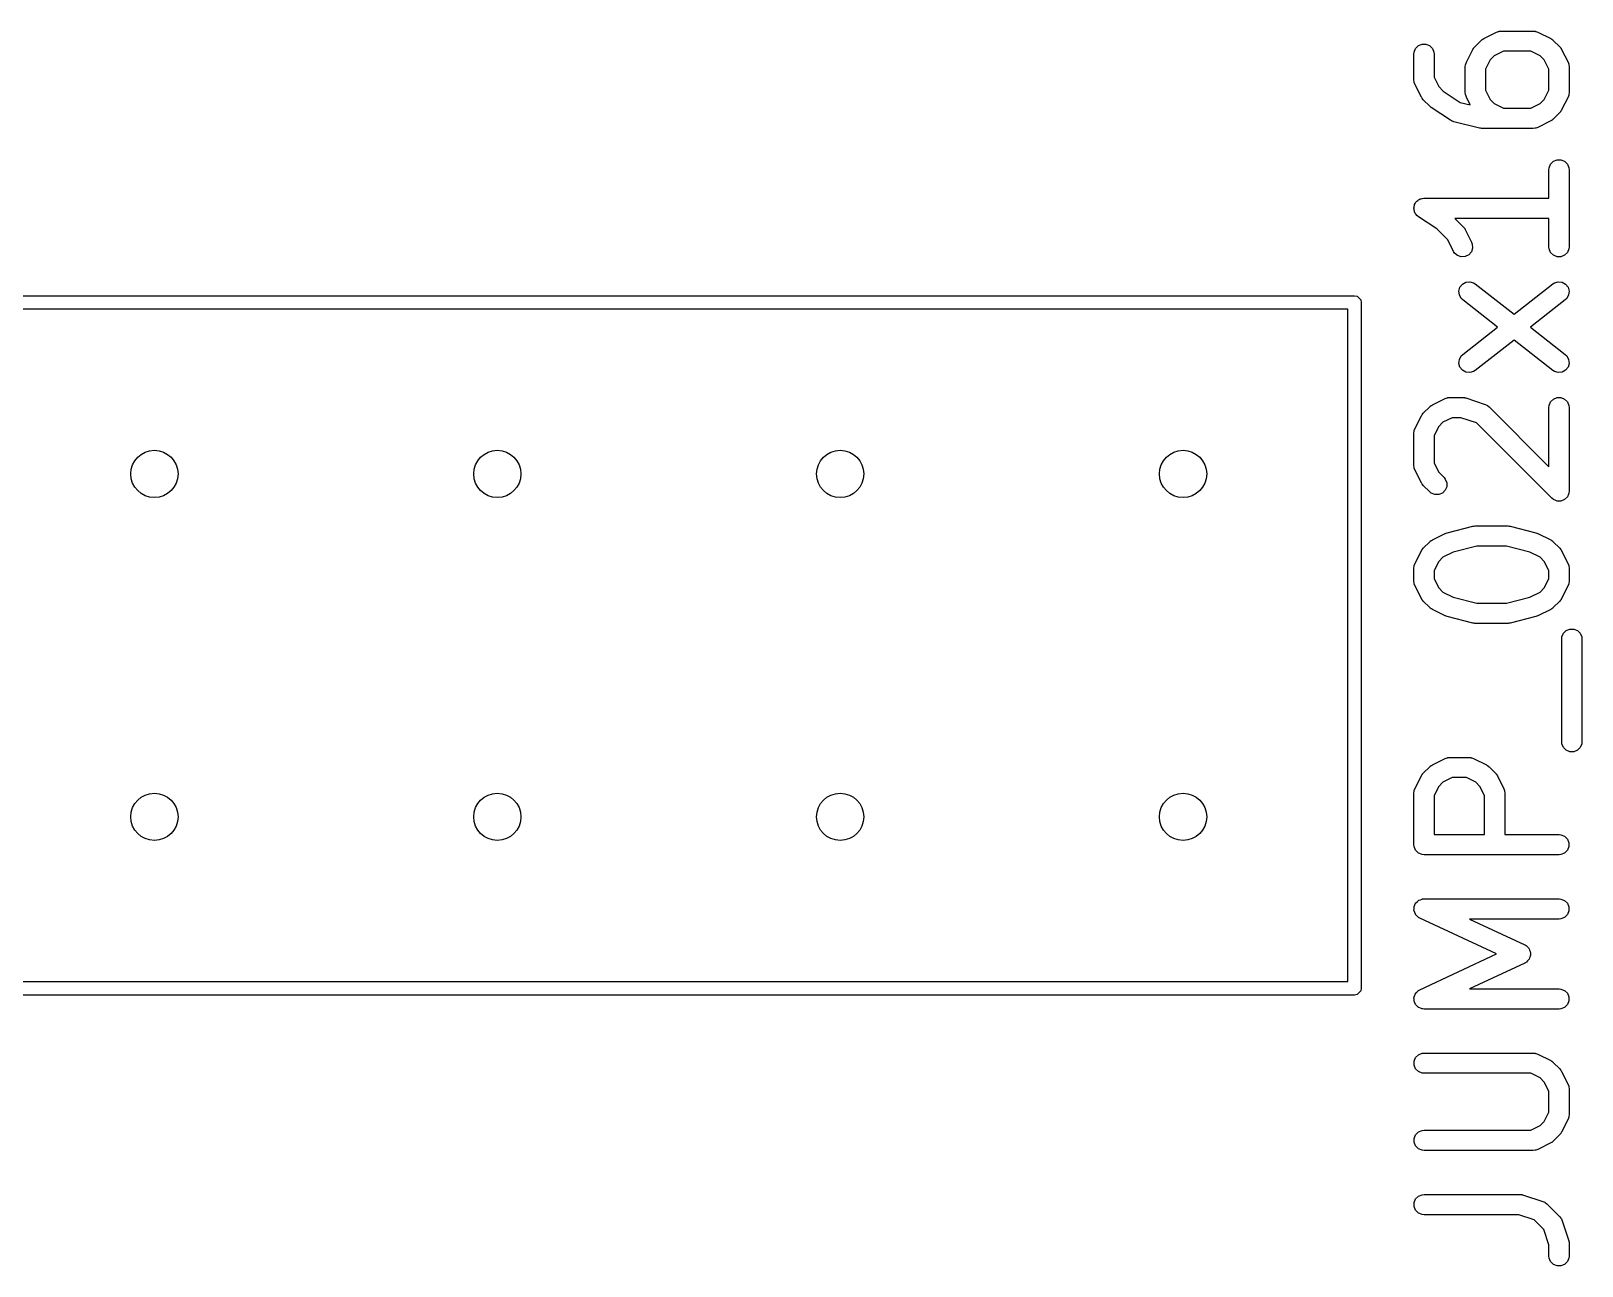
# Model space of a CAD drawing. Extents: x 0.02 to 1.98, y -0.08 to 3.55.
# Drawn here: x 1.414 to 1.8663, y 2.669 to 3.0292 of the extents above; entities that cross this region are included whole.
import ezdxf

# ---------------------------------------------------------------- set-up
doc = ezdxf.new("R2010")
doc.units = 0
doc.header["$MEASUREMENT"] = 0
doc.layers.add('BLACK', color=7, linetype='CONTINUOUS')

msp = doc.modelspace()

# ---------------------------------------------------------------- linework, layer by layer
at = {"layer": 'BLACK', "linetype": 'CONTINUOUS'}
for p, q in [((1.83505, 3.02457), (1.83693, 3.02644)), ((1.83693, 3.02644), (1.83715, 3.02663)), ((1.83715, 3.02663), (1.83721, 3.02669)), ((1.83721, 3.02669), (1.83729, 3.02674)), ((1.83729, 3.02674), (1.83738, 3.02681)), ((1.83738, 3.02681), (1.83745, 3.02684)), ((1.83745, 3.02684), (1.8377, 3.02699)), ((1.8377, 3.02699), (1.84145, 3.02887)), ((1.84145, 3.02887), (1.84199, 3.02908)), ((1.84199, 3.02908), (1.84209, 3.02908)), ((1.84209, 3.02908), (1.84219, 3.02912)), ((1.84219, 3.02912), (1.84277, 3.02918)), ((1.84277, 3.02918), (1.85214, 3.02918)), ((1.85214, 3.02918), (1.85272, 3.02912)), ((1.85272, 3.02912), (1.85281, 3.02908)), ((1.85281, 3.02908), (1.85292, 3.02908)), ((1.85292, 3.02908), (1.85346, 3.02887)), ((1.85346, 3.02887), (1.85721, 3.02699)), ((1.85721, 3.02699), (1.85746, 3.02684)), ((1.85746, 3.02684), (1.85753, 3.02681)), ((1.85753, 3.02681), (1.85761, 3.02674)), ((1.85761, 3.02674), (1.8577, 3.02669)), ((1.8577, 3.02669), (1.85775, 3.02663)), ((1.85775, 3.02663), (1.85798, 3.02644)), ((1.85798, 3.02644), (1.85985, 3.02457)), ((1.81732, 3.02248), (1.81737, 3.02305)), ((1.81732, 3.01498), (1.81732, 3.02248)), ((1.81737, 3.02305), (1.81781, 3.02412)), ((1.81781, 3.02412), (1.81863, 3.02493)), ((1.81863, 3.02493), (1.81969, 3.02537)), ((1.81969, 3.02537), (1.82084, 3.02537)), ((1.82084, 3.02537), (1.82191, 3.02493)), ((1.82191, 3.02493), (1.82272, 3.02412)), ((1.82272, 3.02412), (1.82316, 3.02305)), ((1.82316, 3.02305), (1.82322, 3.02248)), ((1.82322, 3.02248), (1.82322, 3.01568)), ((1.83263, 3.02005), (1.8345, 3.0238)), ((1.8345, 3.0238), (1.83466, 3.02405)), ((1.83466, 3.02405), (1.83469, 3.02412)), ((1.83469, 3.02412), (1.83475, 3.0242)), ((1.83475, 3.0242), (1.83481, 3.02429)), ((1.83481, 3.02429), (1.83487, 3.02434)), ((1.83487, 3.02434), (1.83505, 3.02457)), ((1.84077, 3.02193), (1.83957, 3.02073)), ((1.84346, 3.02328), (1.84077, 3.02193)), ((1.85144, 3.02328), (1.84346, 3.02328)), ((1.85414, 3.02193), (1.85144, 3.02328)), ((1.85534, 3.02073), (1.85414, 3.02193)), ((1.85985, 3.02457), (1.86004, 3.02434)), ((1.86004, 3.02434), (1.8601, 3.02429)), ((1.8601, 3.02429), (1.86015, 3.0242)), ((1.86015, 3.0242), (1.86022, 3.02412)), ((1.86022, 3.02412), (1.86025, 3.02405)), ((1.86025, 3.02405), (1.8604, 3.0238)), ((1.8604, 3.0238), (1.86228, 3.02005)), ((1.83231, 3.01873), (1.83237, 3.01931)), ((1.83231, 3.01123), (1.83231, 3.01873)), ((1.83237, 3.01931), (1.83241, 3.0194)), ((1.83241, 3.0194), (1.83242, 3.01951)), ((1.83242, 3.01951), (1.83263, 3.02005)), ((1.83957, 3.02073), (1.83822, 3.01803)), ((1.83822, 3.01803), (1.83822, 3.01193)), ((1.85669, 3.01803), (1.85534, 3.02073)), ((1.85669, 3.01193), (1.85669, 3.01803)), ((1.86228, 3.02005), (1.86249, 3.01951)), ((1.86249, 3.01951), (1.86249, 3.0194)), ((1.86249, 3.0194), (1.86253, 3.01931)), ((1.86253, 3.01931), (1.86259, 3.01873)), ((1.86259, 3.01873), (1.86259, 3.01123)), ((1.81737, 3.0144), (1.81732, 3.01498)), ((1.81741, 3.01431), (1.81737, 3.0144)), ((1.81742, 3.0142), (1.81741, 3.01431)), ((1.81763, 3.01366), (1.81742, 3.0142)), ((1.8195, 3.00991), (1.81763, 3.01366)), ((1.82322, 3.01568), (1.82457, 3.01298)), ((1.82457, 3.01298), (1.8259, 3.01165)), ((1.81966, 3.00966), (1.8195, 3.00991)), ((1.81969, 3.00959), (1.81966, 3.00966)), ((1.81975, 3.00951), (1.81969, 3.00959)), ((1.81981, 3.00942), (1.81975, 3.00951)), ((1.81987, 3.00937), (1.81981, 3.00942)), ((1.82006, 3.00914), (1.81987, 3.00937)), ((1.82193, 3.00727), (1.82006, 3.00914)), ((1.8259, 3.01165), (1.83085, 3.00835)), ((1.83085, 3.00835), (1.83377, 3.00762)), ((1.83237, 3.01065), (1.83231, 3.01123)), ((1.83241, 3.01056), (1.83237, 3.01065)), ((1.83242, 3.01045), (1.83241, 3.01056)), ((1.83263, 3.00991), (1.83242, 3.01045)), ((1.83377, 3.00762), (1.83263, 3.00991)), ((1.83822, 3.01193), (1.83957, 3.00923)), ((1.83957, 3.00923), (1.84077, 3.00803)), ((1.84077, 3.00803), (1.84346, 3.00668)), ((1.85144, 3.00668), (1.85414, 3.00803)), ((1.85414, 3.00803), (1.85534, 3.00923)), ((1.85534, 3.00923), (1.85669, 3.01193)), ((1.86228, 3.00991), (1.8604, 3.00616)), ((1.86249, 3.01045), (1.86228, 3.00991)), ((1.86253, 3.01065), (1.86249, 3.01056)), ((1.86249, 3.01056), (1.86249, 3.01045)), ((1.86259, 3.01123), (1.86253, 3.01065)), ((1.82216, 3.00708), (1.82193, 3.00727)), ((1.82193, 3.00727), (1.82193, 3.00727)), ((1.82193, 3.00727), (1.82193, 3.00727)), ((1.82238, 3.0069), (1.82216, 3.00708)), ((1.828, 3.00315), (1.82238, 3.0069)), ((1.82238, 3.0069), (1.82238, 3.0069)), ((1.82238, 3.0069), (1.82238, 3.0069)), ((1.84346, 3.00668), (1.85144, 3.00668)), ((1.85798, 3.00352), (1.85775, 3.00333)), ((1.85985, 3.00539), (1.85798, 3.00352)), ((1.86004, 3.00562), (1.85985, 3.00539)), ((1.8601, 3.00567), (1.86004, 3.00562)), ((1.86015, 3.00576), (1.8601, 3.00567)), ((1.86022, 3.00584), (1.86015, 3.00576)), ((1.86025, 3.00591), (1.86022, 3.00584)), ((1.8604, 3.00616), (1.86025, 3.00591)), ((1.82832, 3.00298), (1.828, 3.00315)), ((1.82838, 3.00294), (1.82832, 3.00298)), ((1.82845, 3.00291), (1.82838, 3.00294)), ((1.82852, 3.00288), (1.82845, 3.00291)), ((1.82859, 3.00286), (1.82852, 3.00288)), ((1.82893, 3.00274), (1.82859, 3.00286)), ((1.83643, 3.00087), (1.82893, 3.00274)), ((1.83653, 3.00085), (1.83643, 3.00087)), ((1.83657, 3.00083), (1.83653, 3.00085)), ((1.83678, 3.00081), (1.83657, 3.00083)), ((1.837, 3.00078), (1.83678, 3.00081)), ((1.83704, 3.00079), (1.837, 3.00078)), ((1.83714, 3.00078), (1.83704, 3.00079)), ((1.85214, 3.00078), (1.83714, 3.00078)), ((1.85272, 3.00083), (1.85214, 3.00078)), ((1.85281, 3.00088), (1.85272, 3.00083)), ((1.85292, 3.00088), (1.85281, 3.00088)), ((1.85346, 3.00109), (1.85292, 3.00088)), ((1.85721, 3.00296), (1.85346, 3.00109)), ((1.85746, 3.00312), (1.85721, 3.00296)), ((1.85753, 3.00315), (1.85746, 3.00312)), ((1.85761, 3.00322), (1.85753, 3.00315)), ((1.8577, 3.00327), (1.85761, 3.00322)), ((1.85775, 3.00333), (1.8577, 3.00327)), ((1.85674, 2.98931), (1.85718, 2.99037)), ((1.85718, 2.99037), (1.858, 2.99119)), ((1.858, 2.99119), (1.85906, 2.99163)), ((1.85906, 2.99163), (1.86021, 2.99163)), ((1.86021, 2.99163), (1.86128, 2.99119)), ((1.86128, 2.99119), (1.86209, 2.99037)), ((1.86209, 2.99037), (1.86253, 2.98931)), ((1.85669, 2.98873), (1.85674, 2.98931)), ((1.85669, 2.98044), (1.85669, 2.98873)), ((1.86253, 2.98931), (1.86259, 2.98873)), ((1.86259, 2.98873), (1.86259, 2.96624)), ((1.81732, 2.97748), (1.81737, 2.97777)), ((1.81737, 2.9772), (1.81732, 2.97748)), ((1.81737, 2.97806), (1.81748, 2.97833)), ((1.81737, 2.97777), (1.81737, 2.97806)), ((1.81737, 2.97691), (1.81737, 2.9772)), ((1.81748, 2.97664), (1.81737, 2.97691)), ((1.81748, 2.97833), (1.81754, 2.97861)), ((1.81754, 2.97635), (1.81748, 2.97664)), ((1.81754, 2.97861), (1.8177, 2.97885)), ((1.8177, 2.97611), (1.81754, 2.97635)), ((1.8177, 2.97885), (1.81781, 2.97912)), ((1.81781, 2.97912), (1.81802, 2.97933)), ((1.81802, 2.97933), (1.81818, 2.97957)), ((1.81818, 2.97957), (1.81842, 2.97973)), ((1.81842, 2.97973), (1.81863, 2.97994)), ((1.81863, 2.97994), (1.8189, 2.98005)), ((1.8189, 2.98005), (1.81914, 2.98021)), ((1.81914, 2.98021), (1.81942, 2.98027)), ((1.81942, 2.98027), (1.81969, 2.98038)), ((1.81969, 2.98038), (1.82026, 2.98044)), ((1.82026, 2.98044), (1.82027, 2.98044)), ((1.82027, 2.98044), (1.82027, 2.98044)), ((1.82027, 2.98044), (1.82027, 2.98044)), ((1.82027, 2.98044), (1.85669, 2.98044)), ((1.81781, 2.97584), (1.8177, 2.97611)), ((1.81802, 2.97564), (1.81781, 2.97584)), ((1.81818, 2.97539), (1.81802, 2.97564)), ((1.81863, 2.97503), (1.81818, 2.97539)), ((1.82401, 2.97144), (1.81863, 2.97503)), ((1.81863, 2.97503), (1.81863, 2.97503)), ((1.81863, 2.97503), (1.81863, 2.97503)), ((1.81863, 2.97503), (1.81863, 2.97503)), ((1.85669, 2.97453), (1.82927, 2.97453)), ((1.82927, 2.97453), (1.83173, 2.97207)), ((1.83173, 2.97207), (1.83192, 2.97185)), ((1.83192, 2.97185), (1.83197, 2.9718)), ((1.83197, 2.9718), (1.83203, 2.97171)), ((1.85669, 2.96624), (1.85669, 2.97453)), ((1.82722, 2.96824), (1.82401, 2.97144)), ((1.82888, 2.96491), (1.82722, 2.96824)), ((1.83203, 2.97171), (1.8321, 2.97163)), ((1.8321, 2.97163), (1.83213, 2.97155)), ((1.83213, 2.97155), (1.83228, 2.97131)), ((1.83228, 2.97131), (1.83416, 2.96756)), ((1.83416, 2.96756), (1.83436, 2.96702)), ((1.82918, 2.96443), (1.82888, 2.96491)), ((1.83005, 2.96367), (1.82918, 2.96443)), ((1.83115, 2.96331), (1.83005, 2.96367)), ((1.8323, 2.96339), (1.83115, 2.96331)), ((1.83333, 2.9639), (1.8323, 2.96339)), ((1.83408, 2.96477), (1.83333, 2.9639)), ((1.83445, 2.96587), (1.83408, 2.96477)), ((1.83436, 2.96702), (1.83445, 2.96587)), ((1.85674, 2.96566), (1.85669, 2.96624)), ((1.85718, 2.9646), (1.85674, 2.96566)), ((1.858, 2.96378), (1.85718, 2.9646)), ((1.85906, 2.96334), (1.858, 2.96378)), ((1.86021, 2.96334), (1.85906, 2.96334)), ((1.86128, 2.96378), (1.86021, 2.96334)), ((1.86209, 2.9646), (1.86128, 2.96378)), ((1.86253, 2.96566), (1.86209, 2.9646)), ((1.86259, 2.96624), (1.86253, 2.96566)), ((1.83045, 2.95334), (1.83076, 2.95445)), ((1.83076, 2.95445), (1.83147, 2.95535)), ((1.83147, 2.95535), (1.83247, 2.95592)), ((1.83247, 2.95592), (1.83362, 2.95606)), ((1.83362, 2.95606), (1.83473, 2.95575)), ((1.83473, 2.95575), (1.83522, 2.95543)), ((1.83522, 2.95543), (1.84652, 2.94656)), ((1.84652, 2.94656), (1.85781, 2.95543)), ((1.85781, 2.95543), (1.8583, 2.95575)), ((1.8583, 2.95575), (1.85941, 2.95606)), ((1.85941, 2.95606), (1.86056, 2.95592)), ((1.86056, 2.95592), (1.86156, 2.95535)), ((1.86156, 2.95535), (1.86227, 2.95445)), ((1.86227, 2.95445), (1.86258, 2.95334)), ((0.2, 2.95197), (1.8, 2.95197)), ((1.8, 2.95197), (1.80075, 2.95182)), ((1.80075, 2.95182), (1.80182, 2.95075)), ((1.80182, 2.95075), (1.80197, 2.95)), ((1.80197, 2.95), (1.80197, 2.75)), ((1.83059, 2.9522), (1.83045, 2.95334)), ((1.83115, 2.95119), (1.83059, 2.9522)), ((1.83157, 2.95079), (1.83115, 2.95119)), ((1.84174, 2.9428), (1.83157, 2.95079)), ((1.86146, 2.95079), (1.85129, 2.9428)), ((1.86188, 2.95119), (1.86146, 2.95079)), ((1.86245, 2.9522), (1.86188, 2.95119)), ((1.86258, 2.95334), (1.86245, 2.9522)), ((1.79803, 2.94803), (0.20197, 2.94803)), ((1.79803, 2.75197), (1.79803, 2.94803)), ((1.83157, 2.93481), (1.84174, 2.9428)), ((1.85129, 2.9428), (1.86146, 2.93481)), ((1.84652, 2.93905), (1.83522, 2.93017)), ((1.85781, 2.93017), (1.84652, 2.93905)), ((1.83045, 2.93226), (1.83059, 2.93341)), ((1.83076, 2.93115), (1.83045, 2.93226)), ((1.83059, 2.93341), (1.83115, 2.93441)), ((1.83147, 2.93025), (1.83076, 2.93115)), ((1.83115, 2.93441), (1.83157, 2.93481)), ((1.86146, 2.93481), (1.86188, 2.93441)), ((1.86227, 2.93115), (1.86156, 2.93025)), ((1.86188, 2.93441), (1.86245, 2.93341)), ((1.86258, 2.93226), (1.86227, 2.93115)), ((1.86245, 2.93341), (1.86258, 2.93226)), ((1.83247, 2.92968), (1.83147, 2.93025)), ((1.83362, 2.92955), (1.83247, 2.92968)), ((1.83473, 2.92986), (1.83362, 2.92955)), ((1.83522, 2.93017), (1.83473, 2.92986)), ((1.8583, 2.92986), (1.85781, 2.93017)), ((1.85941, 2.92955), (1.8583, 2.92986)), ((1.86056, 2.92968), (1.85941, 2.92955)), ((1.86156, 2.93025), (1.86056, 2.92968)), ((1.82645, 2.92201), (1.82699, 2.92221)), ((1.82699, 2.92221), (1.82709, 2.92222)), ((1.82709, 2.92222), (1.82719, 2.92226)), ((1.82719, 2.92226), (1.82777, 2.92232)), ((1.82777, 2.92232), (1.83152, 2.92232)), ((1.83152, 2.92232), (1.83181, 2.92229)), ((1.83181, 2.92229), (1.83189, 2.9223)), ((1.83189, 2.9223), (1.83199, 2.92227)), ((1.83199, 2.92227), (1.83209, 2.92226)), ((1.83209, 2.92226), (1.83217, 2.92223)), ((1.83217, 2.92223), (1.83245, 2.92217)), ((1.83245, 2.92217), (1.83808, 2.92029)), ((1.858, 2.92182), (1.85906, 2.92226)), ((1.85906, 2.92226), (1.86021, 2.92226)), ((1.86021, 2.92226), (1.86128, 2.92182)), ((1.81987, 2.91748), (1.82006, 2.9177)), ((1.82006, 2.9177), (1.82193, 2.91958)), ((1.82193, 2.91958), (1.82216, 2.91977)), ((1.82216, 2.91977), (1.82221, 2.91982)), ((1.82221, 2.91982), (1.8223, 2.91988)), ((1.8223, 2.91988), (1.82238, 2.91995)), ((1.82238, 2.91995), (1.82245, 2.91998)), ((1.82245, 2.91998), (1.8227, 2.92013)), ((1.8227, 2.92013), (1.82645, 2.92201)), ((1.83808, 2.92029), (1.8386, 2.92006)), ((1.8386, 2.92006), (1.83868, 2.91999)), ((1.83868, 2.91999), (1.83878, 2.91995)), ((1.83878, 2.91995), (1.83923, 2.91958)), ((1.83923, 2.91958), (1.85669, 2.90212)), ((1.85669, 2.91937), (1.85674, 2.91994)), ((1.85669, 2.90212), (1.85669, 2.91937)), ((1.85674, 2.91994), (1.85718, 2.92101)), ((1.85718, 2.92101), (1.858, 2.92182)), ((1.86128, 2.92182), (1.86209, 2.92101)), ((1.86209, 2.92101), (1.86253, 2.91994)), ((1.86253, 2.91994), (1.86259, 2.91937)), ((1.86259, 2.91937), (1.86259, 2.89499)), ((1.81742, 2.91265), (1.81763, 2.91319)), ((1.81763, 2.91319), (1.8195, 2.91694)), ((1.8195, 2.91694), (1.81966, 2.91719)), ((1.81966, 2.91719), (1.81969, 2.91726)), ((1.81969, 2.91726), (1.81975, 2.91734)), ((1.81975, 2.91734), (1.81981, 2.91743)), ((1.81981, 2.91743), (1.81987, 2.91748)), ((1.82457, 2.91387), (1.82322, 2.91117)), ((1.82577, 2.91506), (1.82457, 2.91387)), ((1.82846, 2.91641), (1.82577, 2.91506)), ((1.83104, 2.91641), (1.82846, 2.91641)), ((1.83555, 2.91491), (1.83104, 2.91641)), ((1.85755, 2.89291), (1.83555, 2.91491)), ((1.81732, 2.91187), (1.81737, 2.91244)), ((1.81732, 2.90249), (1.81732, 2.91187)), ((1.81737, 2.91244), (1.81741, 2.91254)), ((1.81741, 2.91254), (1.81742, 2.91265)), ((1.82322, 2.91117), (1.82322, 2.90319)), ((1.81737, 2.90192), (1.81732, 2.90249)), ((1.81741, 2.90182), (1.81737, 2.90192)), ((1.81742, 2.90171), (1.81741, 2.90182)), ((1.81763, 2.90117), (1.81742, 2.90171)), ((1.8195, 2.89742), (1.81763, 2.90117)), ((1.82322, 2.90319), (1.82457, 2.90049)), ((1.82457, 2.90049), (1.82611, 2.89896)), ((1.81966, 2.89718), (1.8195, 2.89742)), ((1.81969, 2.8971), (1.81966, 2.89718)), ((1.81975, 2.89702), (1.81969, 2.8971)), ((1.81981, 2.89693), (1.81975, 2.89702)), ((1.81987, 2.89688), (1.81981, 2.89693)), ((1.82006, 2.89666), (1.81987, 2.89688)), ((1.82193, 2.89478), (1.82006, 2.89666)), ((1.82647, 2.89523), (1.82566, 2.89441)), ((1.82611, 2.89896), (1.82647, 2.89851)), ((1.82647, 2.89851), (1.82691, 2.89745)), ((1.82691, 2.89629), (1.82647, 2.89523)), ((1.82691, 2.89745), (1.82691, 2.89629)), ((1.86259, 2.89499), (1.86253, 2.89442)), ((1.82238, 2.89441), (1.82193, 2.89478)), ((1.82344, 2.89397), (1.82238, 2.89441)), ((1.82459, 2.89397), (1.82344, 2.89397)), ((1.82566, 2.89441), (1.82459, 2.89397)), ((1.858, 2.89254), (1.85755, 2.89291)), ((1.85875, 2.89223), (1.858, 2.89254)), ((1.85906, 2.8921), (1.85875, 2.89223)), ((1.86021, 2.8921), (1.85906, 2.8921)), ((1.85906, 2.8921), (1.85906, 2.8921)), ((1.86128, 2.89254), (1.86021, 2.8921)), ((1.86209, 2.89335), (1.86128, 2.89254)), ((1.86241, 2.89411), (1.86209, 2.89335)), ((1.86253, 2.89442), (1.86241, 2.89411)), ((1.8227, 2.88076), (1.82645, 2.88264)), ((1.82645, 2.88264), (1.82649, 2.88265)), ((1.82649, 2.88265), (1.82651, 2.88267)), ((1.82651, 2.88267), (1.82675, 2.88275)), ((1.82675, 2.88275), (1.82699, 2.88284)), ((1.82699, 2.88284), (1.82701, 2.88285)), ((1.82701, 2.88285), (1.82705, 2.88286)), ((1.82705, 2.88286), (1.83455, 2.88474)), ((1.83455, 2.88474), (1.83465, 2.88475)), ((1.83465, 2.88475), (1.83469, 2.88477)), ((1.83469, 2.88477), (1.83491, 2.88479)), ((1.83491, 2.88479), (1.83512, 2.88482)), ((1.83512, 2.88482), (1.83517, 2.88481)), ((1.83517, 2.88481), (1.83527, 2.88482)), ((1.83527, 2.88482), (1.84464, 2.88482)), ((1.84464, 2.88482), (1.84474, 2.88481)), ((1.84474, 2.88481), (1.84478, 2.88482)), ((1.84478, 2.88482), (1.845, 2.88479)), ((1.845, 2.88479), (1.84522, 2.88477)), ((1.84522, 2.88477), (1.84526, 2.88475)), ((1.84526, 2.88475), (1.84536, 2.88474)), ((1.84536, 2.88474), (1.85286, 2.88286)), ((1.85286, 2.88286), (1.8529, 2.88285)), ((1.8529, 2.88285), (1.85292, 2.88284)), ((1.85292, 2.88284), (1.85316, 2.88275)), ((1.85316, 2.88275), (1.8534, 2.88267)), ((1.8534, 2.88267), (1.85342, 2.88265)), ((1.85342, 2.88265), (1.85346, 2.88264)), ((1.85346, 2.88264), (1.85721, 2.88076)), ((1.81763, 2.87382), (1.8195, 2.87757)), ((1.8195, 2.87757), (1.81966, 2.87782)), ((1.81966, 2.87782), (1.81969, 2.87789)), ((1.81969, 2.87789), (1.81975, 2.87797)), ((1.81975, 2.87797), (1.81981, 2.87806)), ((1.81981, 2.87806), (1.81987, 2.87811)), ((1.81987, 2.87811), (1.82006, 2.87833)), ((1.82006, 2.87833), (1.82193, 2.88021)), ((1.82193, 2.88021), (1.82216, 2.8804)), ((1.82216, 2.8804), (1.82221, 2.88045)), ((1.82221, 2.88045), (1.8223, 2.88051)), ((1.8223, 2.88051), (1.82238, 2.88058)), ((1.82238, 2.88058), (1.82245, 2.88061)), ((1.82245, 2.88061), (1.8227, 2.88076)), ((1.8288, 2.87721), (1.82577, 2.87569)), ((1.83563, 2.87892), (1.8288, 2.87721)), ((1.84428, 2.87892), (1.83563, 2.87892)), ((1.85111, 2.87721), (1.84428, 2.87892)), ((1.85414, 2.87569), (1.85111, 2.87721)), ((1.85721, 2.88076), (1.85746, 2.88061)), ((1.85746, 2.88061), (1.85753, 2.88058)), ((1.85753, 2.88058), (1.85761, 2.88051)), ((1.85761, 2.88051), (1.8577, 2.88045)), ((1.8577, 2.88045), (1.85775, 2.8804)), ((1.85775, 2.8804), (1.85798, 2.88021)), ((1.85798, 2.88021), (1.85985, 2.87833)), ((1.85985, 2.87833), (1.86004, 2.87811)), ((1.86004, 2.87811), (1.8601, 2.87806)), ((1.8601, 2.87806), (1.86015, 2.87797)), ((1.86015, 2.87797), (1.86022, 2.87789)), ((1.86022, 2.87789), (1.86025, 2.87782)), ((1.86025, 2.87782), (1.8604, 2.87757)), ((1.8604, 2.87757), (1.86228, 2.87382)), ((1.81732, 2.8725), (1.81737, 2.87307)), ((1.81732, 2.86875), (1.81732, 2.8725)), ((1.81737, 2.87307), (1.81741, 2.87317)), ((1.81741, 2.87317), (1.81742, 2.87328)), ((1.81742, 2.87328), (1.81763, 2.87382)), ((1.82457, 2.8745), (1.82322, 2.8718)), ((1.82577, 2.87569), (1.82457, 2.8745)), ((1.85534, 2.8745), (1.85414, 2.87569)), ((1.85669, 2.8718), (1.85534, 2.8745)), ((1.86228, 2.87382), (1.86249, 2.87328)), ((1.86249, 2.87328), (1.86249, 2.87317)), ((1.86249, 2.87317), (1.86253, 2.87307)), ((1.86253, 2.87307), (1.86259, 2.8725)), ((1.86259, 2.8725), (1.86259, 2.86875)), ((1.81737, 2.86817), (1.81732, 2.86875)), ((1.81741, 2.86807), (1.81737, 2.86817)), ((1.81742, 2.86797), (1.81741, 2.86807)), ((1.81763, 2.86743), (1.81742, 2.86797)), ((1.82322, 2.8718), (1.82322, 2.86944)), ((1.82322, 2.86944), (1.82457, 2.86675)), ((1.85534, 2.86675), (1.85669, 2.86944)), ((1.85669, 2.86944), (1.85669, 2.8718)), ((1.86249, 2.86797), (1.86228, 2.86743)), ((1.86253, 2.86817), (1.86249, 2.86807)), ((1.86249, 2.86807), (1.86249, 2.86797)), ((1.86259, 2.86875), (1.86253, 2.86817)), ((1.8195, 2.86368), (1.81763, 2.86743)), ((1.81966, 2.86343), (1.8195, 2.86368)), ((1.81969, 2.86336), (1.81966, 2.86343)), ((1.81975, 2.86328), (1.81969, 2.86336)), ((1.81981, 2.86319), (1.81975, 2.86328)), ((1.82457, 2.86675), (1.82577, 2.86555)), ((1.82577, 2.86555), (1.8288, 2.86403)), ((1.8288, 2.86403), (1.83563, 2.86233)), ((1.84428, 2.86233), (1.85111, 2.86403)), ((1.85111, 2.86403), (1.85414, 2.86555)), ((1.85414, 2.86555), (1.85534, 2.86675)), ((1.86015, 2.86328), (1.8601, 2.86319)), ((1.86022, 2.86336), (1.86015, 2.86328)), ((1.86025, 2.86343), (1.86022, 2.86336)), ((1.8604, 2.86368), (1.86025, 2.86343)), ((1.86228, 2.86743), (1.8604, 2.86368)), ((1.81987, 2.86314), (1.81981, 2.86319)), ((1.82006, 2.86291), (1.81987, 2.86314)), ((1.82193, 2.86104), (1.82006, 2.86291)), ((1.82216, 2.86085), (1.82193, 2.86104)), ((1.82221, 2.86079), (1.82216, 2.86085)), ((1.8223, 2.86073), (1.82221, 2.86079)), ((1.82238, 2.86067), (1.8223, 2.86073)), ((1.82245, 2.86064), (1.82238, 2.86067)), ((1.8227, 2.86048), (1.82245, 2.86064)), ((1.82645, 2.85861), (1.8227, 2.86048)), ((1.83563, 2.86233), (1.84428, 2.86233)), ((1.85721, 2.86048), (1.85346, 2.85861)), ((1.85746, 2.86064), (1.85721, 2.86048)), ((1.85753, 2.86067), (1.85746, 2.86064)), ((1.85761, 2.86073), (1.85753, 2.86067)), ((1.8577, 2.86079), (1.85761, 2.86073)), ((1.85775, 2.86085), (1.8577, 2.86079)), ((1.85798, 2.86104), (1.85775, 2.86085)), ((1.85985, 2.86291), (1.85798, 2.86104)), ((1.86004, 2.86314), (1.85985, 2.86291)), ((1.8601, 2.86319), (1.86004, 2.86314)), ((1.82649, 2.85859), (1.82645, 2.85861)), ((1.82651, 2.85858), (1.82649, 2.85859)), ((1.82675, 2.85849), (1.82651, 2.85858)), ((1.82699, 2.8584), (1.82675, 2.85849)), ((1.82701, 2.8584), (1.82699, 2.8584)), ((1.82705, 2.85838), (1.82701, 2.8584)), ((1.83455, 2.85651), (1.82705, 2.85838)), ((1.83465, 2.85649), (1.83455, 2.85651)), ((1.83469, 2.85648), (1.83465, 2.85649)), ((1.83491, 2.85646), (1.83469, 2.85648)), ((1.83512, 2.85642), (1.83491, 2.85646)), ((1.83517, 2.85643), (1.83512, 2.85642)), ((1.83527, 2.85642), (1.83517, 2.85643)), ((1.84464, 2.85642), (1.83527, 2.85642)), ((1.84474, 2.85643), (1.84464, 2.85642)), ((1.84478, 2.85642), (1.84474, 2.85643)), ((1.845, 2.85646), (1.84478, 2.85642)), ((1.84522, 2.85648), (1.845, 2.85646)), ((1.84526, 2.85649), (1.84522, 2.85648)), ((1.84536, 2.85651), (1.84526, 2.85649)), ((1.85286, 2.85838), (1.84536, 2.85651)), ((1.8529, 2.8584), (1.85286, 2.85838)), ((1.85292, 2.8584), (1.8529, 2.8584)), ((1.85316, 2.85849), (1.85292, 2.8584)), ((1.8534, 2.85858), (1.85316, 2.85849)), ((1.85342, 2.85859), (1.8534, 2.85858)), ((1.85346, 2.85861), (1.85342, 2.85859)), ((1.86093, 2.85352), (1.86175, 2.85433)), ((1.86175, 2.85433), (1.86281, 2.85477)), ((1.86281, 2.85477), (1.86396, 2.85477)), ((1.86396, 2.85477), (1.86503, 2.85433)), ((1.86503, 2.85433), (1.86584, 2.85352)), ((1.86044, 2.85187), (1.86049, 2.85245)), ((1.86044, 2.82188), (1.86044, 2.85187)), ((1.86049, 2.85245), (1.86093, 2.85352)), ((1.86584, 2.85352), (1.86628, 2.85245)), ((1.86628, 2.85245), (1.86634, 2.85187)), ((1.86634, 2.85187), (1.86634, 2.82188)), ((1.86049, 2.8213), (1.86044, 2.82188)), ((1.86093, 2.82024), (1.86049, 2.8213)), ((1.86175, 2.81942), (1.86093, 2.82024)), ((1.86281, 2.81898), (1.86175, 2.81942)), ((1.86396, 2.81898), (1.86281, 2.81898)), ((1.86503, 2.81942), (1.86396, 2.81898)), ((1.86584, 2.82024), (1.86503, 2.81942)), ((1.86628, 2.8213), (1.86584, 2.82024)), ((1.86634, 2.82188), (1.86628, 2.8213)), ((1.82006, 2.81272), (1.82193, 2.81459)), ((1.82193, 2.81459), (1.82216, 2.81478)), ((1.82216, 2.81478), (1.82221, 2.81484)), ((1.82221, 2.81484), (1.8223, 2.81489)), ((1.8223, 2.81489), (1.82238, 2.81496)), ((1.82238, 2.81496), (1.82245, 2.81499)), ((1.82245, 2.81499), (1.8227, 2.81515)), ((1.8227, 2.81515), (1.82645, 2.81702)), ((1.82645, 2.81702), (1.82699, 2.81723)), ((1.82699, 2.81723), (1.82709, 2.81723)), ((1.82709, 2.81723), (1.82719, 2.81728)), ((1.82719, 2.81728), (1.82777, 2.81733)), ((1.82777, 2.81733), (1.83339, 2.81733)), ((1.83339, 2.81733), (1.83397, 2.81728)), ((1.83397, 2.81728), (1.83407, 2.81723)), ((1.83407, 2.81723), (1.83417, 2.81723)), ((1.83417, 2.81723), (1.83471, 2.81702)), ((1.83471, 2.81702), (1.83846, 2.81515)), ((1.83846, 2.81515), (1.83871, 2.81499)), ((1.83871, 2.81499), (1.83878, 2.81496)), ((1.83878, 2.81496), (1.83886, 2.81489)), ((1.83886, 2.81489), (1.83895, 2.81484)), ((1.83895, 2.81484), (1.839, 2.81478)), ((1.839, 2.81478), (1.83923, 2.81459)), ((1.83923, 2.81459), (1.8411, 2.81272)), ((1.81763, 2.8082), (1.8195, 2.81195)), ((1.8195, 2.81195), (1.81966, 2.8122)), ((1.81966, 2.8122), (1.81969, 2.81227)), ((1.81969, 2.81227), (1.81975, 2.81235)), ((1.81975, 2.81235), (1.81981, 2.81244)), ((1.81981, 2.81244), (1.81987, 2.81249)), ((1.81987, 2.81249), (1.82006, 2.81272)), ((1.82577, 2.81008), (1.82457, 2.80888)), ((1.82846, 2.81143), (1.82577, 2.81008)), ((1.83269, 2.81143), (1.82846, 2.81143)), ((1.83539, 2.81008), (1.83269, 2.81143)), ((1.83659, 2.80888), (1.83539, 2.81008)), ((1.8411, 2.81272), (1.84129, 2.81249)), ((1.84129, 2.81249), (1.84135, 2.81244)), ((1.84135, 2.81244), (1.8414, 2.81235)), ((1.8414, 2.81235), (1.84147, 2.81227)), ((1.84147, 2.81227), (1.8415, 2.8122)), ((1.8415, 2.8122), (1.84166, 2.81195)), ((1.84166, 2.81195), (1.84353, 2.8082)), ((1.81732, 2.80688), (1.81737, 2.80746)), ((1.81732, 2.79188), (1.81732, 2.80688)), ((1.81737, 2.80746), (1.81741, 2.80755)), ((1.81741, 2.80755), (1.81742, 2.80766)), ((1.81742, 2.80766), (1.81763, 2.8082)), ((1.82457, 2.80888), (1.82322, 2.80618)), ((1.82322, 2.80618), (1.82322, 2.79484)), ((1.83794, 2.80618), (1.83659, 2.80888)), ((1.83794, 2.79484), (1.83794, 2.80618)), ((1.84353, 2.8082), (1.84374, 2.80766)), ((1.84374, 2.80766), (1.84375, 2.80755)), ((1.84375, 2.80755), (1.84379, 2.80746)), ((1.84379, 2.80746), (1.84384, 2.80688)), ((1.84384, 2.80688), (1.84384, 2.79484)), ((1.81737, 2.79131), (1.81732, 2.79188)), ((1.81781, 2.79024), (1.81737, 2.79131)), ((1.82322, 2.79484), (1.83794, 2.79484)), ((1.84384, 2.79484), (1.85964, 2.79484)), ((1.85964, 2.79484), (1.86021, 2.79478)), ((1.86021, 2.79478), (1.86128, 2.79434)), ((1.86128, 2.79434), (1.86209, 2.79352)), ((1.86209, 2.79352), (1.86253, 2.79246)), ((1.86253, 2.79131), (1.86209, 2.79024)), ((1.86253, 2.79246), (1.86253, 2.79131)), ((1.81863, 2.78943), (1.81781, 2.79024)), ((1.81969, 2.78899), (1.81863, 2.78943)), ((1.82027, 2.78893), (1.81969, 2.78899)), ((1.85964, 2.78893), (1.82027, 2.78893)), ((1.86021, 2.78899), (1.85964, 2.78893)), ((1.86128, 2.78943), (1.86021, 2.78899)), ((1.86209, 2.79024), (1.86128, 2.78943)), ((1.81735, 2.77269), (1.81737, 2.7732)), ((1.81737, 2.77371), (1.8174, 2.77377)), ((1.81737, 2.7732), (1.81737, 2.77371)), ((1.8174, 2.77384), (1.81762, 2.7743)), ((1.8174, 2.77377), (1.8174, 2.77384)), ((1.81762, 2.7743), (1.81781, 2.77478)), ((1.81781, 2.77478), (1.81786, 2.77482)), ((1.81786, 2.77482), (1.81789, 2.77488)), ((1.81789, 2.77488), (1.81827, 2.77523)), ((1.81827, 2.77523), (1.81863, 2.77559)), ((1.81863, 2.77559), (1.81869, 2.77561)), ((1.81869, 2.77561), (1.81874, 2.77566)), ((1.81874, 2.77566), (1.81922, 2.77583)), ((1.81922, 2.77583), (1.81969, 2.77603)), ((1.81969, 2.77603), (1.81978, 2.77604)), ((1.81978, 2.77604), (1.81982, 2.77605)), ((1.81982, 2.77605), (1.81989, 2.77605)), ((1.81989, 2.77605), (1.82027, 2.77609)), ((1.82027, 2.77609), (1.85964, 2.77609)), ((1.85964, 2.77609), (1.86021, 2.77603)), ((1.86021, 2.77603), (1.86128, 2.77559)), ((1.86128, 2.77559), (1.86209, 2.77478)), ((1.86209, 2.77478), (1.86253, 2.77371)), ((1.86253, 2.77371), (1.86253, 2.77256)), ((1.81737, 2.77262), (1.81735, 2.77269)), ((1.81737, 2.77256), (1.81737, 2.77262)), ((1.81757, 2.77209), (1.81737, 2.77256)), ((1.81774, 2.7716), (1.81757, 2.77209)), ((1.81779, 2.77155), (1.81774, 2.7716)), ((1.81781, 2.77149), (1.81779, 2.77155)), ((1.81818, 2.77113), (1.81781, 2.77149)), ((1.81852, 2.77075), (1.81818, 2.77113)), ((1.8186, 2.77071), (1.81852, 2.77075)), ((1.81863, 2.77068), (1.8186, 2.77071)), ((1.81869, 2.77065), (1.81863, 2.77068)), ((1.81902, 2.77046), (1.81869, 2.77065)), ((1.84141, 2.76001), (1.81902, 2.77046)), ((1.85964, 2.77018), (1.83358, 2.77018)), ((1.83358, 2.77018), (1.84964, 2.76269)), ((1.86021, 2.77024), (1.85964, 2.77018)), ((1.86128, 2.77068), (1.86021, 2.77024)), ((1.86209, 2.77149), (1.86128, 2.77068)), ((1.86253, 2.77256), (1.86209, 2.77149)), ((1.81902, 2.74956), (1.84141, 2.76001)), ((1.84964, 2.76269), (1.84985, 2.76256)), ((1.84985, 2.76256), (1.84992, 2.76254)), ((1.84992, 2.76254), (1.84997, 2.76249)), ((1.84997, 2.76249), (1.85014, 2.76239)), ((1.85014, 2.76239), (1.85044, 2.76206)), ((1.85044, 2.76206), (1.85077, 2.76176)), ((1.85077, 2.76176), (1.85083, 2.76164)), ((1.85083, 2.76164), (1.85091, 2.76154)), ((1.85091, 2.76154), (1.85107, 2.76112)), ((1.85107, 2.76112), (1.85126, 2.76071)), ((1.85126, 2.75931), (1.85107, 2.7589)), ((1.85126, 2.76071), (1.85126, 2.76058)), ((1.85126, 2.76058), (1.85131, 2.76046)), ((1.85131, 2.75956), (1.85126, 2.75944)), ((1.85126, 2.75944), (1.85126, 2.75931)), ((1.85131, 2.76046), (1.85129, 2.76001)), ((1.85129, 2.76001), (1.85131, 2.75956)), ((1.84964, 2.75734), (1.83358, 2.74984)), ((1.84985, 2.75746), (1.84964, 2.75734)), ((1.84992, 2.75749), (1.84985, 2.75746)), ((1.84997, 2.75753), (1.84992, 2.75749)), ((1.85014, 2.75763), (1.84997, 2.75753)), ((1.85044, 2.75796), (1.85014, 2.75763)), ((1.85077, 2.75826), (1.85044, 2.75796)), ((1.85083, 2.75838), (1.85077, 2.75826)), ((1.85091, 2.75848), (1.85083, 2.75838)), ((1.85107, 2.7589), (1.85091, 2.75848)), ((0.25082, 2.75197), (1.79803, 2.75197)), ((1.8, 2.74803), (0.25, 2.74803)), ((1.80075, 2.74818), (1.8, 2.74803)), ((1.80182, 2.74925), (1.80075, 2.74818)), ((1.80197, 2.75), (1.80182, 2.74925)), ((1.81735, 2.74734), (1.81737, 2.7474)), ((1.81737, 2.74682), (1.81735, 2.74734)), ((1.81737, 2.74746), (1.81757, 2.74794)), ((1.81737, 2.7474), (1.81737, 2.74746)), ((1.81737, 2.74631), (1.81737, 2.74682)), ((1.8174, 2.74625), (1.81737, 2.74631)), ((1.8174, 2.74619), (1.8174, 2.74625)), ((1.81762, 2.74572), (1.8174, 2.74619)), ((1.81757, 2.74794), (1.81774, 2.74842)), ((1.81781, 2.74525), (1.81762, 2.74572)), ((1.81774, 2.74842), (1.81779, 2.74847)), ((1.81779, 2.74847), (1.81781, 2.74853)), ((1.81781, 2.74853), (1.81818, 2.74889)), ((1.81818, 2.74889), (1.81852, 2.74927)), ((1.81852, 2.74927), (1.8186, 2.74931)), ((1.8186, 2.74931), (1.81863, 2.74934)), ((1.81863, 2.74934), (1.81869, 2.74937)), ((1.81869, 2.74937), (1.81902, 2.74956)), ((1.83358, 2.74984), (1.85964, 2.74984)), ((1.85964, 2.74984), (1.86021, 2.74978)), ((1.86021, 2.74978), (1.86128, 2.74934)), ((1.86128, 2.74934), (1.86209, 2.74853)), ((1.86209, 2.74853), (1.86253, 2.74746)), ((1.86253, 2.74631), (1.86209, 2.74525)), ((1.86253, 2.74746), (1.86253, 2.74631)), ((1.81786, 2.7452), (1.81781, 2.74525)), ((1.81789, 2.74514), (1.81786, 2.7452)), ((1.81827, 2.7448), (1.81789, 2.74514)), ((1.81863, 2.74443), (1.81827, 2.7448)), ((1.81869, 2.74441), (1.81863, 2.74443)), ((1.81874, 2.74436), (1.81869, 2.74441)), ((1.81922, 2.74419), (1.81874, 2.74436)), ((1.81969, 2.74399), (1.81922, 2.74419)), ((1.81978, 2.74398), (1.81969, 2.74399)), ((1.81982, 2.74397), (1.81978, 2.74398)), ((1.81989, 2.74397), (1.81982, 2.74397)), ((1.82027, 2.74394), (1.81989, 2.74397)), ((1.85964, 2.74394), (1.82027, 2.74394)), ((1.86021, 2.74399), (1.85964, 2.74394)), ((1.86128, 2.74443), (1.86021, 2.74399)), ((1.86209, 2.74525), (1.86128, 2.74443)), ((1.81737, 2.72872), (1.81781, 2.72978)), ((1.81737, 2.72756), (1.81737, 2.72872)), ((1.81781, 2.7265), (1.81737, 2.72756)), ((1.81781, 2.72978), (1.81863, 2.7306)), ((1.81863, 2.7306), (1.81969, 2.73104)), ((1.81969, 2.73104), (1.82027, 2.73109)), ((1.82027, 2.73109), (1.85214, 2.73109)), ((1.85214, 2.73109), (1.85272, 2.73104)), ((1.85272, 2.73104), (1.85281, 2.731)), ((1.85281, 2.731), (1.85292, 2.73099)), ((1.85292, 2.73099), (1.85346, 2.73078)), ((1.85346, 2.73078), (1.85721, 2.72891)), ((1.85721, 2.72891), (1.85746, 2.72875)), ((1.85746, 2.72875), (1.85753, 2.72872)), ((1.85753, 2.72872), (1.85761, 2.72865)), ((1.85761, 2.72865), (1.8577, 2.7286)), ((1.8577, 2.7286), (1.85775, 2.72854)), ((1.85775, 2.72854), (1.85798, 2.72835)), ((1.85798, 2.72835), (1.85985, 2.72648)), ((1.81863, 2.72569), (1.81781, 2.7265)), ((1.81969, 2.72524), (1.81863, 2.72569)), ((1.82027, 2.72519), (1.81969, 2.72524)), ((1.85144, 2.72519), (1.82027, 2.72519)), ((1.85414, 2.72384), (1.85144, 2.72519)), ((1.85534, 2.72264), (1.85414, 2.72384)), ((1.85985, 2.72648), (1.86004, 2.72625)), ((1.86004, 2.72625), (1.8601, 2.7262)), ((1.8601, 2.7262), (1.86015, 2.72611)), ((1.86015, 2.72611), (1.86022, 2.72603)), ((1.86022, 2.72603), (1.86025, 2.72596)), ((1.86025, 2.72596), (1.8604, 2.72571)), ((1.8604, 2.72571), (1.86228, 2.72196)), ((1.85669, 2.71994), (1.85534, 2.72264)), ((1.85669, 2.71384), (1.85669, 2.71994)), ((1.86228, 2.72196), (1.86249, 2.72142)), ((1.86249, 2.72142), (1.86249, 2.72132)), ((1.86249, 2.72132), (1.86253, 2.72122)), ((1.86253, 2.72122), (1.86259, 2.72064)), ((1.86259, 2.72064), (1.86259, 2.71314)), ((1.85144, 2.7086), (1.85414, 2.70994)), ((1.85414, 2.70994), (1.85534, 2.71114)), ((1.85534, 2.71114), (1.85669, 2.71384)), ((1.86228, 2.71182), (1.8604, 2.70807)), ((1.86249, 2.71236), (1.86228, 2.71182)), ((1.86253, 2.71257), (1.86249, 2.71247)), ((1.86249, 2.71247), (1.86249, 2.71236)), ((1.86259, 2.71314), (1.86253, 2.71257)), ((1.81737, 2.70622), (1.81781, 2.70728)), ((1.81737, 2.70507), (1.81737, 2.70622)), ((1.81781, 2.704), (1.81737, 2.70507)), ((1.81781, 2.70728), (1.81863, 2.7081)), ((1.81863, 2.7081), (1.81969, 2.70854)), ((1.81969, 2.70854), (1.82027, 2.7086)), ((1.82027, 2.7086), (1.85144, 2.7086)), ((1.85746, 2.70503), (1.85721, 2.70488)), ((1.85753, 2.70506), (1.85746, 2.70503)), ((1.85761, 2.70513), (1.85753, 2.70506)), ((1.8577, 2.70519), (1.85761, 2.70513)), ((1.85775, 2.70524), (1.8577, 2.70519)), ((1.85798, 2.70543), (1.85775, 2.70524)), ((1.85985, 2.7073), (1.85798, 2.70543)), ((1.86004, 2.70753), (1.85985, 2.7073)), ((1.8601, 2.70758), (1.86004, 2.70753)), ((1.86015, 2.70767), (1.8601, 2.70758)), ((1.86022, 2.70775), (1.86015, 2.70767)), ((1.86025, 2.70782), (1.86022, 2.70775)), ((1.8604, 2.70807), (1.86025, 2.70782)), ((1.81863, 2.70319), (1.81781, 2.704)), ((1.81969, 2.70275), (1.81863, 2.70319)), ((1.82027, 2.70269), (1.81969, 2.70275)), ((1.85214, 2.70269), (1.82027, 2.70269)), ((1.85272, 2.70275), (1.85214, 2.70269)), ((1.85281, 2.70279), (1.85272, 2.70275)), ((1.85292, 2.7028), (1.85281, 2.70279)), ((1.85346, 2.703), (1.85292, 2.7028)), ((1.85721, 2.70488), (1.85346, 2.703)), ((1.81737, 2.68747), (1.81781, 2.68854)), ((1.81737, 2.68632), (1.81737, 2.68747)), ((1.81781, 2.68854), (1.81863, 2.68935)), ((1.81863, 2.68935), (1.81969, 2.68979)), ((1.81969, 2.68979), (1.82027, 2.68985)), ((1.82027, 2.68985), (1.84839, 2.68985)), ((1.84839, 2.68985), (1.84868, 2.68982)), ((1.84868, 2.68982), (1.84876, 2.68982)), ((1.84876, 2.68982), (1.84886, 2.6898)), ((1.84886, 2.6898), (1.84897, 2.68979)), ((1.84897, 2.68979), (1.84904, 2.68976)), ((1.84904, 2.68976), (1.84932, 2.6897)), ((1.84932, 2.6897), (1.85495, 2.68782)), ((1.85495, 2.68782), (1.85548, 2.68759)), ((1.85548, 2.68759), (1.85556, 2.68752)), ((1.85556, 2.68752), (1.85565, 2.68748)), ((1.85565, 2.68748), (1.8561, 2.68711)), ((1.8561, 2.68711), (1.85985, 2.68336)), ((1.81781, 2.68525), (1.81737, 2.68632)), ((1.81863, 2.68444), (1.81781, 2.68525)), ((1.81969, 2.684), (1.81863, 2.68444)), ((1.82027, 2.68394), (1.81969, 2.684)), ((1.84791, 2.68394), (1.82027, 2.68394)), ((1.85242, 2.68244), (1.84791, 2.68394)), ((1.85518, 2.67968), (1.85242, 2.68244)), ((1.85985, 2.68336), (1.86022, 2.68291)), ((1.86022, 2.68291), (1.86026, 2.68281)), ((1.86026, 2.68281), (1.86033, 2.68273)), ((1.86033, 2.68273), (1.86057, 2.6822)), ((1.85669, 2.67517), (1.85518, 2.67968)), ((1.86057, 2.6822), (1.86244, 2.67658)), ((1.85669, 2.6719), (1.85669, 2.67517)), ((1.86244, 2.67658), (1.8625, 2.67629)), ((1.8625, 2.67629), (1.86253, 2.67622)), ((1.86253, 2.67622), (1.86254, 2.67612)), ((1.86254, 2.67612), (1.86257, 2.67602)), ((1.86257, 2.67602), (1.86256, 2.67594)), ((1.86256, 2.67594), (1.86259, 2.67565)), ((1.86259, 2.67565), (1.86259, 2.6719)), ((1.85674, 2.67132), (1.85669, 2.6719)), ((1.85718, 2.67026), (1.85674, 2.67132)), ((1.858, 2.66944), (1.85718, 2.67026)), ((1.85906, 2.669), (1.858, 2.66944)), ((1.86021, 2.669), (1.85906, 2.669)), ((1.86128, 2.66944), (1.86021, 2.669)), ((1.86209, 2.67026), (1.86128, 2.66944)), ((1.86253, 2.67132), (1.86209, 2.67026)), ((1.86259, 2.6719), (1.86253, 2.67132))]:
    msp.add_line(p, q, dxfattribs=at)
at = {"layer": 'BLACK'}
for centre in [(1.45, 2.9), (1.55, 2.9), (1.65, 2.9), (1.75, 2.9), (1.45, 2.8), (1.55, 2.8), (1.65, 2.8), (1.75, 2.8)]:
    msp.add_circle(centre, 0.00689, dxfattribs=at)

doc.saveas('drawing.dxf')
